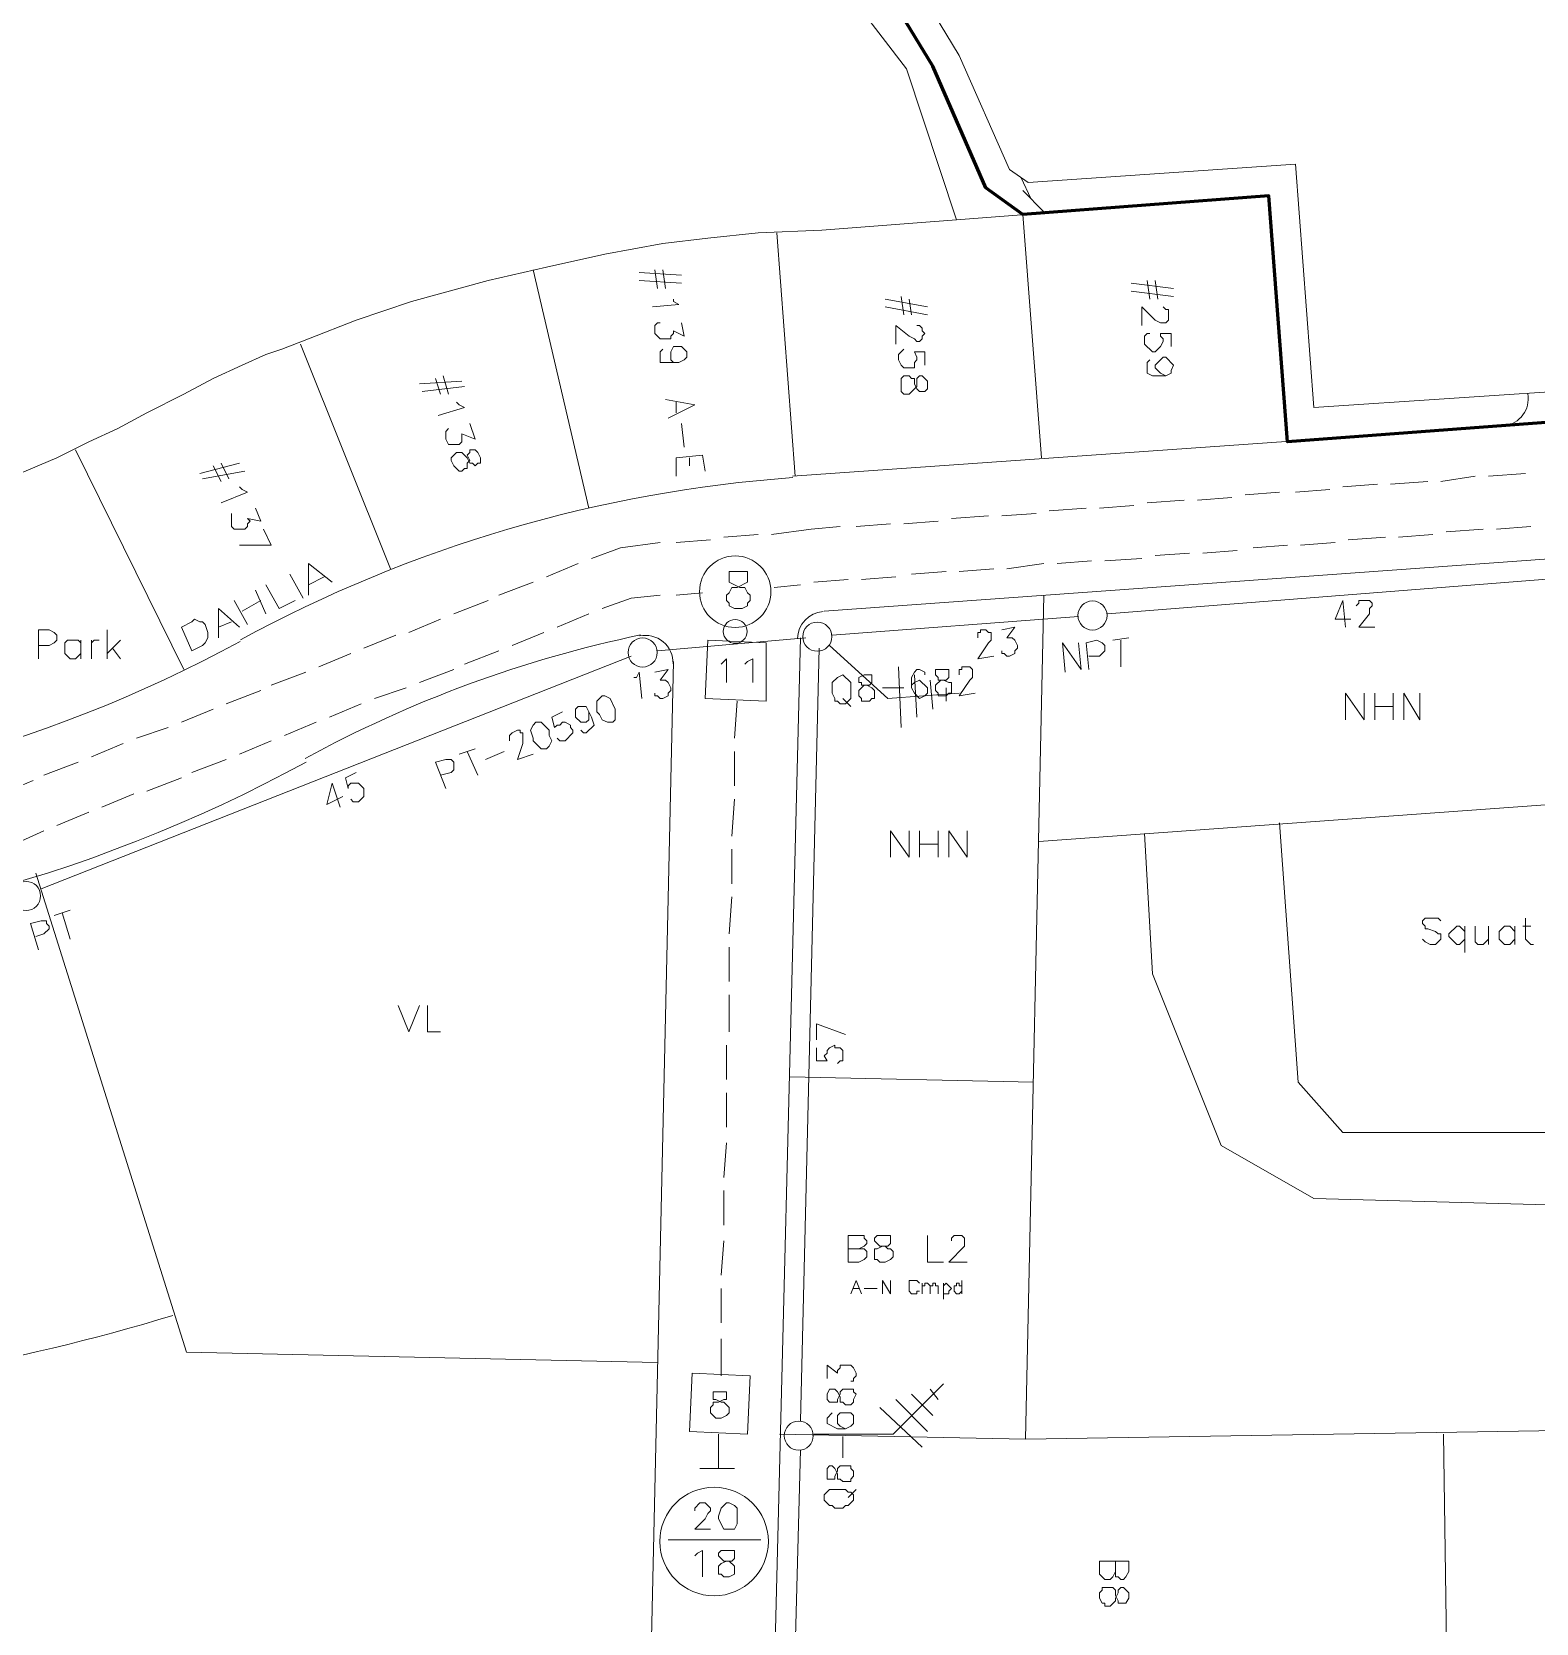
# Model space of a CAD drawing. Header units: millimetres. Extents: x 5.9 to 40.1, y 2 to 30.5.
# Drawn here: x 23.906 to 26.536, y 15.166 to 17.949 of the extents above; entities that cross this region are included whole.
import ezdxf

# ---------------------------------------------------------------- set-up
doc = ezdxf.new("R2010")
doc.units = ezdxf.units.MM
for name, color, linetype in [('PDF_0', 7, 'Continuous'), ('PDF_S31$BOUNDARY-NODE', 3, 'Continuous'), ('PDF_S31$NAME-LANDMARK', 7, 'Continuous'), ('PDF_S31$NAME-ROAD', 7, 'Continuous'), ('PDF_S31$Passives-Highleg', 7, 'Continuous'), ('PDF_S31$Passives-Splt2way', 7, 'Continuous'), ('PDF_S31$Passives-TapOffs', 7, 'Continuous'), ('PDF_S31$POLE', 7, 'Continuous'), ('PDF_S31$STRAND', 7, 'Continuous'), ('PDF_S31$Symbols-SelfTerminating', 7, 'Continuous')]:
    doc.layers.add(name, color=color, linetype=linetype)
for name, color, linetype, true_color in [('PDF_S31$Cable-565', 23, 'Continuous', 0xdd8a6e), ('PDF_S31$LOTS', 254, 'Continuous', 0xdcdcdc), ('PDF_S31$ROAD', 8, 'Continuous', 0x808080), ('PDF_S31$SDU', 157, 'Continuous', 0x396472), ('PDF_S31$STREAM', 132, 'Continuous', 0x00dddd), ('PDF_S31$Symbols-EndOfLine', 15, 'Continuous', 0x954a4a), ('PDF_S31$Symbols-Ground', 12, 'Continuous', 0xb80000)]:
    doc.layers.add(name, color=color, linetype=linetype, true_color=true_color)

msp = doc.modelspace()

# ---------------------------------------------------------------- linework, layer by layer
at = {"layer": 'PDF_0', "lineweight": 9}
msp.add_lwpolyline([(30.3304, 17.7643), (28.4009, 17.4636), (28.1557, 17.4404), (28.1187, 17.8846), (27.2673, 17.8152), (27.2673, 17.7875), (26.6056, 17.7366), (26.638, 17.3248), (26.1475, 17.2924), (26.1152, 17.7181), (25.6478, 17.6857), (25.6154, 17.7088), (25.5275, 17.9078), (25.3147, 18.2594)], dxfattribs=at)
at = {"layer": 'PDF_S31$BOUNDARY-NODE', "lineweight": 60}
msp.add_lwpolyline([(28.8636, 17.4821), (28.4194, 17.4127), (28.1094, 17.3803), (28.0909, 17.607), (27.3598, 17.533), (27.3459, 17.7412), (26.6843, 17.6903), (26.7167, 17.2785), (26.1013, 17.2322), (26.0689, 17.6625), (25.6386, 17.6302), (25.5738, 17.6764), (25.4813, 17.8893), (25.273, 18.2317), (24.9214, 18.625), (24.5651, 19.0414)], dxfattribs=at)
at = {"layer": 'PDF_S31$Cable-565', "lineweight": 13}
for points in [[(26.4298, 17.1721), (26.3696, 17.1628)], [(26.5177, 17.1767), (26.4529, 17.1721)], [(26.0874, 17.1443), (26.0272, 17.1397)], [(26.1753, 17.1489), (26.1152, 17.1443)], [(26.2586, 17.1582), (26.1984, 17.1536)], [(26.3465, 17.1628), (26.2817, 17.1582)], [(25.7496, 17.1166), (25.6848, 17.1119)], [(25.8329, 17.1212), (25.7728, 17.1166)], [(25.9208, 17.1304), (25.856, 17.1258)], [(26.0041, 17.1351), (25.944, 17.1304)], [(25.4072, 17.0888), (25.3471, 17.0842)], [(25.4905, 17.0934), (25.4304, 17.0888)], [(25.5784, 17.1027), (25.5136, 17.0981)], [(25.6617, 17.1073), (25.6016, 17.1027)], [(25.0926, 17.061), (25.0324, 17.0564)], [(25.1759, 17.0703), (25.1157, 17.0657)], [(25.199, 17.0703), (25.2684, 17.0795), (25.3193, 17.0842)], [(26.2725, 17.0657), (26.2077, 17.061)], [(26.3558, 17.0703), (26.2956, 17.0657)], [(26.4437, 17.0795), (26.3789, 17.0749)], [(26.527, 17.0842), (26.4668, 17.0795)], [(25.0047, 17.0564), (24.9353, 17.0472), (24.8844, 17.0286)], [(25.9301, 17.0379), (25.8699, 17.0333)], [(26.0134, 17.0425), (25.9532, 17.0379)], [(26.1013, 17.0518), (26.0411, 17.0472)], [(26.1846, 17.0564), (26.1244, 17.0518)], [(24.8612, 17.0194), (24.8057, 16.9963)], [(25.5044, 17.0055), (25.4442, 17.0009)], [(25.5877, 17.0101), (25.5275, 17.0055)], [(25.6756, 17.0194), (25.6108, 17.0101)], [(25.7589, 17.024), (25.6987, 17.0194)], [(25.8468, 17.0286), (25.782, 17.024)], [(24.7826, 16.987), (24.7224, 16.9639)], [(25.2499, 16.9824), (25.2036, 16.9777)], [(25.3332, 16.9916), (25.273, 16.987)], [(25.4165, 16.9963), (25.3563, 16.9916)], [(24.7039, 16.9546), (24.6438, 16.9315)], [(25.0047, 16.9639), (24.9538, 16.9592), (24.9029, 16.9407)], [(25.0787, 16.9685), (25.0324, 16.9639)], [(24.6206, 16.9222), (24.5651, 16.8991)], [(24.8797, 16.9315), (24.8242, 16.9083)], [(24.542, 16.8945), (24.4864, 16.8713)], [(24.8011, 16.8991), (24.7456, 16.876)], [(24.7224, 16.8667), (24.6623, 16.8436)], [(24.4633, 16.8621), (24.4078, 16.8389)], [(24.3847, 16.8297), (24.3245, 16.8065)], [(24.6438, 16.8343), (24.5836, 16.8112)], [(24.306, 16.7973), (24.2458, 16.7742)], [(24.5605, 16.8019), (24.505, 16.7834)], [(24.2227, 16.7649), (24.1672, 16.7418)], [(24.4818, 16.7742), (24.4263, 16.751)], [(25.1342, 16.714), (25.1389, 16.7788)], [(24.144, 16.7325), (24.0885, 16.714)], [(24.4032, 16.7418), (24.3476, 16.7186)], [(24.0654, 16.7048), (24.0099, 16.6816)], [(24.3245, 16.7094), (24.269, 16.6862)], [(23.9867, 16.6724), (23.9266, 16.6492)], [(24.2458, 16.677), (24.1857, 16.6539)], [(25.1342, 16.6307), (25.1342, 16.6909)], [(24.1672, 16.6446), (24.107, 16.6215)], [(23.9081, 16.64), (23.8525, 16.6168), (23.8016, 16.6122)], [(24.0839, 16.6168), (24.0284, 16.5937)], [(25.1296, 16.5428), (25.1342, 16.6076)], [(24.0052, 16.5845), (23.9497, 16.5613)], [(23.9266, 16.5521), (23.8757, 16.5289), (23.8387, 16.5289)], [(25.1296, 16.4595), (25.1296, 16.5197)], [(25.125, 16.3716), (25.1296, 16.4364)], [(25.125, 16.2883), (25.125, 16.3485)], [(25.125, 16.2004), (25.125, 16.2652)], [(25.1203, 16.1171), (25.1203, 16.1773)], [(25.1203, 16.0338), (25.1203, 16.094)], [(25.1157, 15.9459), (25.1203, 16.0061)], [(25.1157, 15.8626), (25.1157, 15.9228)], [(25.1111, 15.7747), (25.1157, 15.8349)], [(25.1111, 15.6914), (25.1111, 15.7516)], [(25.1111, 15.5989), (25.1111, 15.6637)]]:
    msp.add_lwpolyline(points, dxfattribs=at)
at = {"layer": 'PDF_S31$LOTS', "lineweight": 0}
for points in [[(26.1013, 17.2322), (26.0689, 17.6625), (25.2869, 17.6024), (25.1759, 17.5978), (25.088, 17.5885), (25.0093, 17.5793), (24.9075, 17.5608), (24.8057, 17.5376), (24.7039, 17.5145), (24.5697, 17.4775), (24.4726, 17.4451), (24.3893, 17.4127), (24.343, 17.3942), (24.3152, 17.3849), (24.2736, 17.3664), (24.2227, 17.3433), (24.1718, 17.3155), (24.107, 17.2831), (24.0561, 17.2554), (24.0052, 17.2322), (23.9497, 17.2045), (23.8849, 17.1767)], [(25.671, 17.2045), (25.6386, 17.6302)], [(25.2407, 17.1721), (25.2083, 17.5978)], [(24.8797, 17.1166), (24.7826, 17.533)], [(24.5327, 17.0101), (24.3754, 17.4034)], [(24.1718, 16.8343), (23.9821, 17.2184)], [(25.6756, 16.9639), (25.6432, 15.4879), (27.9058, 15.5249), (27.7254, 17.1119)], [(27.7763, 16.6862), (25.6663, 16.5336)], [(23.9127, 16.478), (24.1764, 15.6405), (25, 15.622)], [(25.2314, 16.1218), (25.6571, 16.1125)], [(25.2129, 15.4971), (25.6432, 15.4879)], [(26.3835, 14.8447), (26.3743, 15.4971)]]:
    msp.add_lwpolyline(points, dxfattribs=at)
msp.add_arc((23.1321, 19.0479), 3.4957, 272.6917, 286.9684, dxfattribs=at)
at = {"layer": 'PDF_S31$NAME-LANDMARK', "lineweight": 0}
for points in [[(26.3373, 16.3624), (26.3419, 16.3577), (26.3511, 16.3531), (26.3604, 16.3531), (26.3696, 16.3624), (26.3696, 16.3716), (26.365, 16.3716), (26.3604, 16.3762), (26.3465, 16.3809), (26.3419, 16.3809), (26.3419, 16.3855), (26.3373, 16.3901), (26.3373, 16.3947), (26.3419, 16.3994), (26.365, 16.3994), (26.3696, 16.3947)], [(26.5316, 16.3531), (26.527, 16.3531), (26.5177, 16.3624), (26.5177, 16.3994)], [(26.4113, 16.3624), (26.402, 16.3531), (26.3974, 16.3531), (26.3835, 16.367), (26.3835, 16.3716), (26.3974, 16.3855), (26.402, 16.3855), (26.4113, 16.3762)], [(26.4113, 16.3392), (26.4113, 16.3855)], [(26.4529, 16.3624), (26.4437, 16.3531), (26.4344, 16.3531), (26.4298, 16.3577), (26.4298, 16.3855)], [(26.4529, 16.3531), (26.4529, 16.3855)], [(26.4992, 16.3624), (26.4899, 16.3531), (26.4807, 16.3531), (26.4714, 16.3624), (26.4714, 16.3762), (26.4807, 16.3855), (26.4899, 16.3855), (26.4992, 16.3762)], [(26.4992, 16.3531), (26.4992, 16.3855)], [(26.527, 16.3855), (26.5131, 16.3855)]]:
    msp.add_lwpolyline(points, dxfattribs=at)
at = {"layer": 'PDF_S31$NAME-ROAD', "lineweight": 9}
for points in [[(24.3893, 16.9639), (24.3893, 17.0194), (24.4309, 16.987)], [(24.3661, 16.9546), (24.3384, 16.9407), (24.3152, 16.9824)], [(24.38, 16.9592), (24.3569, 17.0009)], [(24.417, 16.9963), (24.3893, 16.9824)], [(24.2829, 16.913), (24.2597, 16.9546)], [(24.306, 16.9546), (24.2736, 16.9361)], [(24.3152, 16.9315), (24.2967, 16.9731)], [(24.232, 16.8898), (24.232, 16.9407), (24.269, 16.9083)], [(24.2551, 16.9176), (24.232, 16.9083)]]:
    msp.add_lwpolyline(points, dxfattribs=at)
msp.add_lwpolyline([(24.1672, 16.9083), (24.1857, 16.9176), (24.1903, 16.9222), (24.1996, 16.9176), (24.2042, 16.9176), (24.2088, 16.913), (24.2135, 16.8991), (24.2135, 16.8898), (24.2088, 16.8806), (24.2042, 16.876), (24.1857, 16.8667)], close=True, dxfattribs=at)
at = {"layer": 'PDF_S31$Passives-Highleg', "lineweight": 9}
msp.add_circle((25.1357, 16.9008), 0.0208, dxfattribs=at)
at = {"layer": 'PDF_S31$Passives-Splt2way', "lineweight": 9}
msp.add_lwpolyline([(25.125, 17.0055), (25.1574, 17.0055), (25.1574, 16.987), (25.1389, 16.9777), (25.1296, 16.9777), (25.125, 16.9685), (25.1203, 16.9639), (25.1203, 16.9546), (25.125, 16.95), (25.125, 16.9454), (25.1342, 16.9407), (25.1481, 16.9407), (25.1574, 16.9454), (25.1574, 16.95), (25.162, 16.9546), (25.162, 16.9639), (25.1574, 16.9685), (25.1527, 16.9777), (25.1435, 16.9777), (25.125, 16.987)], close=True, dxfattribs=at)
msp.add_circle((25.1357, 16.9703), 0.0625, dxfattribs=at)
at = {"layer": 'PDF_S31$Passives-TapOffs', "lineweight": 9}
for points in [[(25.1898, 16.8806), (25.1898, 16.7788), (25.0833, 16.7834), (25.088, 16.8852)], [(25.162, 15.5989), (25.1574, 15.4971), (25.0556, 15.5017), (25.0602, 15.6035)], [(25.0972, 15.5711), (25.1203, 15.5711), (25.1203, 15.5573), (25.1157, 15.5573), (25.1065, 15.5526), (25.0972, 15.5526), (25.0972, 15.548), (25.0926, 15.5434), (25.0926, 15.5341), (25.1018, 15.5249), (25.1111, 15.5249), (25.1203, 15.5295), (25.125, 15.5341), (25.125, 15.5434), (25.1157, 15.5526), (25.1111, 15.5526), (25.1018, 15.5573), (25.0972, 15.5573)]]:
    msp.add_lwpolyline(points, close=True, dxfattribs=at)
for points in [[(25.1111, 16.8436), (25.1203, 16.8528), (25.1203, 16.8112)], [(25.1527, 16.8436), (25.1574, 16.8482), (25.1666, 16.8528), (25.1666, 16.8112)]]:
    msp.add_lwpolyline(points, dxfattribs=at)
at = {"layer": 'PDF_S31$POLE', "lineweight": 0}
for points in [[(25.7126, 16.8297), (25.708, 16.8806), (25.7404, 16.8343), (25.7357, 16.8806)], [(25.7542, 16.8343), (25.7496, 16.8806), (25.7681, 16.8852), (25.7774, 16.8806), (25.782, 16.876), (25.782, 16.8667), (25.7728, 16.8574), (25.7542, 16.8574)], [(25.8237, 16.8898), (25.7959, 16.8852)], [(25.8098, 16.8389), (25.8098, 16.8852)], [(25.5275, 16.8251), (25.5275, 16.8343), (25.5322, 16.8343), (25.5322, 16.8389), (25.546, 16.8389), (25.5507, 16.8343), (25.5507, 16.8204), (25.546, 16.8158), (25.5275, 16.788), (25.5553, 16.7927)], [(25.4442, 16.8065), (25.4489, 16.8112), (25.4581, 16.8158), (25.472, 16.8019), (25.472, 16.7927), (25.4674, 16.788), (25.4581, 16.7834), (25.4489, 16.7927), (25.4442, 16.8019), (25.4442, 16.8065), (25.4442, 16.8204), (25.4489, 16.8297), (25.4535, 16.8343), (25.4581, 16.8343), (25.4674, 16.8297), (25.4674, 16.8251)], [(25.3378, 16.7695), (25.3239, 16.7834)], [(25.4304, 16.8019), (25.3933, 16.8019)], [(24.8242, 16.714), (24.8288, 16.7094), (24.8381, 16.7094), (24.852, 16.7233), (24.852, 16.7279), (24.8474, 16.7325), (24.8474, 16.7371), (24.8381, 16.7418), (24.8335, 16.7418), (24.8288, 16.7371), (24.8242, 16.7371), (24.8196, 16.7325), (24.815, 16.751), (24.8335, 16.7603)], [(24.8797, 16.7603), (24.8797, 16.7464), (24.8751, 16.7418), (24.8659, 16.7418), (24.8566, 16.751), (24.8566, 16.7649), (24.8612, 16.7695), (24.8751, 16.7695), (24.8797, 16.7603), (24.8844, 16.751), (24.889, 16.7371), (24.8751, 16.7233), (24.8705, 16.7233), (24.8659, 16.7279)], [(24.7409, 16.7094), (24.7409, 16.7186), (24.7456, 16.7233), (24.7548, 16.7279), (24.7594, 16.7279), (24.7594, 16.7233), (24.7641, 16.7233), (24.7641, 16.7048), (24.7548, 16.677), (24.7826, 16.6862)], [(24.6299, 16.6261), (24.6114, 16.6724), (24.6299, 16.677), (24.6391, 16.677), (24.6438, 16.6724), (24.6438, 16.6585), (24.6391, 16.6539), (24.6206, 16.6492)], [(24.6808, 16.6955), (24.653, 16.6862)], [(24.6854, 16.6492), (24.6669, 16.6909)], [(24.7317, 16.6909), (24.6993, 16.677)], [(23.9173, 16.3438), (23.9034, 16.3901), (23.922, 16.3947), (23.9312, 16.3947), (23.9312, 16.3901), (23.9358, 16.3855), (23.9358, 16.3809), (23.9266, 16.3716), (23.9127, 16.367)], [(23.9728, 16.4133), (23.9451, 16.404)], [(23.9728, 16.3624), (23.959, 16.4086)], [(25.2962, 15.5943), (25.2962, 15.6174), (25.3147, 15.6035), (25.3147, 15.6082), (25.3193, 15.6128), (25.3193, 15.6174), (25.3378, 15.6174), (25.3424, 15.6128), (25.3471, 15.6035), (25.3471, 15.5989), (25.3424, 15.5943), (25.3424, 15.5896), (25.3378, 15.5896)], [(25.3286, 15.5064), (25.3147, 15.5064), (25.2962, 15.5156), (25.2962, 15.5249), (25.3054, 15.5341)], [(25.3239, 15.4925), (25.3239, 15.4555)], [(25.3471, 15.3999), (25.3332, 15.3861)]]:
    msp.add_lwpolyline(points, dxfattribs=at)
for points in [[(25.3147, 16.8204), (25.3239, 16.8251), (25.3378, 16.8112), (25.3378, 16.7834), (25.3286, 16.7742), (25.3193, 16.7742), (25.3147, 16.7788), (25.3101, 16.7788), (25.3101, 16.7834), (25.3054, 16.7927), (25.3054, 16.8112)], [(25.361, 16.8251), (25.3748, 16.8251), (25.3748, 16.8112), (25.3702, 16.8065), (25.361, 16.8065), (25.3517, 16.7973), (25.3517, 16.788), (25.3563, 16.7834), (25.3563, 16.7788), (25.3702, 16.7788), (25.3748, 16.7834), (25.3795, 16.7834), (25.3795, 16.7973), (25.3748, 16.8019), (25.3656, 16.8065), (25.3563, 16.8065), (25.3563, 16.8112), (25.3517, 16.8112), (25.3517, 16.8204)], [(25.4859, 16.8343), (25.509, 16.8343), (25.509, 16.8204), (25.5044, 16.8158), (25.4951, 16.8158), (25.4859, 16.8065), (25.4859, 16.7973), (25.4905, 16.7927), (25.4905, 16.788), (25.5044, 16.788), (25.509, 16.7927), (25.5136, 16.7927), (25.5136, 16.8112), (25.509, 16.8112), (25.4998, 16.8158), (25.4905, 16.8158), (25.4905, 16.8204), (25.4859, 16.8251)], [(24.8936, 16.7788), (24.9029, 16.788), (24.9075, 16.788), (24.9168, 16.7834), (24.926, 16.7649), (24.926, 16.7464), (24.9214, 16.7418), (24.9121, 16.7418), (24.9029, 16.7464), (24.8983, 16.7557), (24.8936, 16.7603)], [(24.7872, 16.7418), (24.7965, 16.7418), (24.8103, 16.7279), (24.8103, 16.7186), (24.815, 16.7094), (24.8103, 16.7001), (24.8057, 16.6955), (24.7965, 16.6955), (24.7826, 16.7094), (24.7826, 16.714), (24.7779, 16.7279), (24.7826, 16.7371)], [(25.2962, 15.5573), (25.2962, 15.5665), (25.3008, 15.5758), (25.3101, 15.5758), (25.3147, 15.5711), (25.3193, 15.5619), (25.3193, 15.5526), (25.3239, 15.5526), (25.3286, 15.548), (25.3378, 15.548), (25.3424, 15.5526), (25.3424, 15.5573), (25.3471, 15.5665), (25.3424, 15.5711), (25.3424, 15.5758), (25.3239, 15.5758), (25.3193, 15.5711), (25.3193, 15.5665), (25.3147, 15.5573), (25.3147, 15.5526), (25.3008, 15.5526)], [(25.3193, 15.511), (25.3147, 15.5156), (25.3147, 15.5295), (25.3193, 15.5341), (25.3378, 15.5341), (25.3424, 15.5295), (25.3424, 15.5156), (25.3378, 15.511), (25.3286, 15.5064)], [(25.2962, 15.4184), (25.2962, 15.437), (25.3008, 15.4416), (25.3054, 15.4416), (25.3101, 15.437), (25.3147, 15.4277), (25.3147, 15.4184), (25.3193, 15.4184), (25.3239, 15.4138), (25.3378, 15.4138), (25.3378, 15.4184), (25.3424, 15.4231), (25.3424, 15.4323), (25.3378, 15.437), (25.3378, 15.4416), (25.3193, 15.4416), (25.3147, 15.437), (25.3147, 15.4323), (25.3101, 15.4231), (25.3101, 15.4184)], [(25.2915, 15.3814), (25.2915, 15.3907), (25.3008, 15.3999), (25.3286, 15.3999), (25.3332, 15.3953), (25.3378, 15.3953), (25.3424, 15.3907), (25.3424, 15.3814), (25.3332, 15.3722), (25.3286, 15.3722), (25.3239, 15.3675), (25.3101, 15.3675), (25.3054, 15.3722), (25.3008, 15.3722)]]:
    msp.add_lwpolyline(points, close=True, dxfattribs=at)
for centre, radius in [((25.7604, 16.9286), 0.0255), ((25.2792, 16.8916), 0.0255), ((24.9738, 16.8638), 0.0255), ((23.8956, 16.4381), 0.0255), ((25.2468, 15.4942), 0.0254)]:
    msp.add_circle(centre, radius, dxfattribs=at)
at = {"layer": 'PDF_S31$ROAD', "lineweight": 0}
msp.add_lwpolyline([(26.4765, 17.2596, 0.414888), (26.5223, 17.3109), (26.5219, 17.3171)], format="xyb", dxfattribs=at)
for points in [[(26.4807, 17.26), (25.236, 17.1721)], [(28.1094, 17.1397), (25.2915, 16.9361)], [(25.199, 14.8771), (25.2499, 16.8898)], [(24.9306, 12.5266), (25.0278, 16.8482)]]:
    msp.add_lwpolyline(points, dxfattribs=at)
for centre, radius, start, end in [((25.4087, 14.8001), 2.376, 94.1638, 118.6139), ((25.293, 16.887), 0.0486, 94.1639, 178.6652), ((25.4087, 14.8001), 2.14, 101.8213, 118.6139), ((24.9784, 16.8453), 0.0486, 358.6652, 101.8213), ((23.1321, 18.9692), 2.376, 269.9835, 298.6139), ((23.1321, 18.9692), 2.6166, 269.9835, 298.6139)]:
    msp.add_arc(centre, radius, start, end, dxfattribs=at)
at = {"layer": 'PDF_S31$SDU', "lineweight": 0}
for points in [[(24.9677, 17.5284), (25.0417, 17.5237)], [(24.9677, 17.5145), (25.0417, 17.5099)], [(25, 17.5006), (24.9954, 17.533)], [(25.0139, 17.5006), (25.0093, 17.533)], [(25.8283, 17.5099), (25.9023, 17.5006)], [(25.8607, 17.4821), (25.856, 17.5145)], [(25.8746, 17.4821), (25.8699, 17.5145)], [(25.0278, 17.4821), (25.0278, 17.4775), (25.0371, 17.4728), (24.9908, 17.4682)], [(25.398, 17.4821), (25.472, 17.4682)], [(25.4304, 17.4543), (25.4257, 17.4867)], [(25.4442, 17.4543), (25.4396, 17.4821)], [(25.8283, 17.496), (25.9023, 17.4867)], [(25.398, 17.4682), (25.472, 17.4543)], [(25.8468, 17.4358), (25.8468, 17.4682), (25.8699, 17.4451), (25.8792, 17.4404), (25.8884, 17.4404), (25.8931, 17.4451), (25.8931, 17.4636), (25.8884, 17.4636), (25.8838, 17.4682)], [(25.0417, 17.4404), (25.0463, 17.4173), (25.0278, 17.4266), (25.0278, 17.4219), (25.0232, 17.4173), (25.0232, 17.4127), (25.0047, 17.4127), (24.9954, 17.4219), (24.9954, 17.4358), (25, 17.4404), (25.0047, 17.4404)], [(25.4535, 17.4358), (25.4581, 17.4358), (25.4627, 17.4312), (25.4627, 17.4266), (25.4674, 17.4219), (25.4627, 17.4173), (25.4627, 17.4127), (25.4581, 17.4081), (25.4535, 17.4081), (25.4489, 17.4127), (25.4396, 17.4173), (25.4165, 17.4358), (25.4165, 17.4034)], [(25.0278, 17.371), (25.0232, 17.3757), (25.0232, 17.3896), (25.0278, 17.3988), (25.0417, 17.3988), (25.0509, 17.3896), (25.0509, 17.3803), (25.0463, 17.3757), (25.0371, 17.371), (25.0278, 17.371), (25.0047, 17.371), (25.0047, 17.3896), (25.0093, 17.3942)], [(25.8607, 17.4219), (25.856, 17.4219), (25.8514, 17.4173), (25.8514, 17.4034), (25.8653, 17.3896), (25.8699, 17.3896), (25.8792, 17.3988), (25.8838, 17.4081), (25.8838, 17.4127), (25.8792, 17.4173), (25.8792, 17.4219), (25.8977, 17.4219), (25.8977, 17.3988)], [(25.4304, 17.3942), (25.4211, 17.3849), (25.4211, 17.3757), (25.4257, 17.3664), (25.4304, 17.3618), (25.4489, 17.3618), (25.4489, 17.371), (25.4535, 17.3757), (25.4535, 17.3803), (25.4489, 17.3896), (25.4674, 17.3896), (25.4674, 17.3664)], [(25.8884, 17.3479), (25.8653, 17.3479), (25.856, 17.3525), (25.856, 17.371), (25.8607, 17.3757)], [(24.6206, 17.3155), (24.6114, 17.3433)], [(24.6345, 17.3155), (24.6253, 17.3479)], [(24.5836, 17.334), (24.6576, 17.3387)], [(24.5882, 17.3201), (24.6623, 17.3294)], [(24.6484, 17.3016), (24.653, 17.297), (24.6623, 17.2924), (24.616, 17.2785)], [(25.0139, 17.3063), (25.0648, 17.297), (25.0186, 17.2739)], [(25.0324, 17.2831), (25.0324, 17.3016)], [(24.6715, 17.2646), (24.6808, 17.2369), (24.6576, 17.2461), (24.6576, 17.2322), (24.653, 17.2276), (24.6345, 17.2276), (24.6299, 17.2369), (24.6299, 17.2507), (24.6345, 17.2554)], [(25.0463, 17.223), (25.0417, 17.2646)], [(25.0324, 17.1721), (25.0324, 17.2045), (25.0787, 17.2091), (25.0833, 17.1813)], [(25.0556, 17.1906), (25.0556, 17.2045)], [(24.1996, 17.1767), (24.269, 17.1952)], [(24.2042, 17.1675), (24.2782, 17.1813)], [(24.2366, 17.1628), (24.2227, 17.1906)], [(24.2505, 17.1675), (24.2366, 17.1952)], [(24.269, 17.1536), (24.2736, 17.1489), (24.2829, 17.1443), (24.2366, 17.1258)], [(24.2967, 17.1166), (24.306, 17.0934), (24.2829, 17.0981), (24.2875, 17.0934), (24.2829, 17.0888), (24.2829, 17.0842), (24.2782, 17.0795), (24.2597, 17.0795), (24.2551, 17.0842), (24.2551, 17.1073)], [(24.3106, 17.0795), (24.3245, 17.0518), (24.269, 17.0518)], [(23.9173, 16.8528), (23.9173, 16.9037), (23.9358, 16.9037), (23.9451, 16.8991), (23.9497, 16.8945), (23.9497, 16.8852), (23.9451, 16.8806), (23.9358, 16.876), (23.9173, 16.876)], [(24.0376, 16.8528), (24.0376, 16.9037)], [(23.9914, 16.8621), (23.9821, 16.8528), (23.9728, 16.8528), (23.9636, 16.8621), (23.9636, 16.8806), (23.9682, 16.8852), (23.9867, 16.8852), (23.9914, 16.8806)], [(23.9914, 16.8528), (23.9914, 16.8852)], [(24.0099, 16.8528), (24.0099, 16.8852)], [(24.0099, 16.8713), (24.0099, 16.8806), (24.0145, 16.8852), (24.0237, 16.8852)], [(24.0376, 16.8621), (24.0608, 16.8852)], [(24.0608, 16.8528), (24.0469, 16.8713)], [(26.2031, 16.7464), (26.2031, 16.7927), (26.2355, 16.7464), (26.2355, 16.7927)], [(26.254, 16.7464), (26.254, 16.7927)], [(26.2864, 16.7464), (26.2864, 16.7927)], [(26.3049, 16.7464), (26.3049, 16.7927), (26.3326, 16.7464), (26.3326, 16.7927)], [(26.2864, 16.7695), (26.254, 16.7695)], [(25.4072, 16.5058), (25.4072, 16.5521), (25.4396, 16.5058), (25.4396, 16.5521)], [(25.4581, 16.5058), (25.4581, 16.5521)], [(25.4905, 16.5058), (25.4905, 16.5521)], [(25.509, 16.5058), (25.509, 16.5521), (25.5414, 16.5058), (25.5414, 16.5521)], [(25.4905, 16.5289), (25.4581, 16.5289)], [(24.5836, 16.2467), (24.5651, 16.2004), (24.5466, 16.2467)], [(24.6206, 16.2004), (24.5975, 16.2004), (24.5975, 16.2467)], [(25.3517, 15.821), (25.361, 15.821), (25.3656, 15.8164), (25.3656, 15.8071), (25.361, 15.8025), (25.3517, 15.7979), (25.3332, 15.7979), (25.3332, 15.8441), (25.361, 15.8441), (25.361, 15.8395), (25.3656, 15.8349), (25.3656, 15.8302), (25.361, 15.8256), (25.3517, 15.821), (25.3332, 15.821)], [(25.4998, 15.7979), (25.472, 15.7979), (25.472, 15.8441)], [(25.5136, 15.8349), (25.5136, 15.8395), (25.5183, 15.8441), (25.5322, 15.8441), (25.5368, 15.8395), (25.5368, 15.8256), (25.509, 15.7979), (25.5414, 15.7979)], [(25.3378, 15.7423), (25.3471, 15.7655), (25.3563, 15.7423)], [(25.3933, 15.7423), (25.3933, 15.7655), (25.4072, 15.7423), (25.4072, 15.7655)], [(25.4581, 15.747), (25.4535, 15.747), (25.4535, 15.7423), (25.4442, 15.7423), (25.4396, 15.747), (25.4396, 15.7655), (25.4535, 15.7655), (25.4581, 15.7608)], [(25.4627, 15.7423), (25.4627, 15.7608)], [(25.4627, 15.7562), (25.4674, 15.7562), (25.4674, 15.7608), (25.472, 15.7608), (25.4766, 15.7562), (25.4766, 15.7423)], [(25.4766, 15.7562), (25.4813, 15.7562), (25.4813, 15.7608), (25.4859, 15.7608), (25.4859, 15.7562), (25.4905, 15.7562), (25.4905, 15.7423)], [(25.4998, 15.7331), (25.4998, 15.7608)], [(25.4998, 15.7562), (25.5044, 15.7608), (25.5136, 15.7516), (25.509, 15.747), (25.509, 15.7423), (25.4998, 15.7423), (25.4998, 15.747)], [(25.5322, 15.747), (25.5275, 15.7423), (25.5229, 15.7423), (25.5183, 15.747), (25.5183, 15.7562), (25.5229, 15.7562), (25.5229, 15.7608), (25.5275, 15.7608), (25.5275, 15.7562), (25.5322, 15.7562)], [(25.5322, 15.7423), (25.5322, 15.7655)], [(25.3517, 15.7516), (25.3424, 15.7516)], [(25.3841, 15.7516), (25.361, 15.7516)], [(25.8005, 15.2565), (25.7959, 15.2472), (25.7913, 15.2426), (25.782, 15.2426), (25.7728, 15.2519), (25.7728, 15.275), (25.8237, 15.275), (25.8237, 15.2565), (25.819, 15.2472), (25.8144, 15.2426), (25.8098, 15.2426), (25.8051, 15.2472), (25.8005, 15.2472), (25.8005, 15.275)]]:
    msp.add_lwpolyline(points, dxfattribs=at)
for points in [[(25.8792, 17.3525), (25.8699, 17.3618), (25.8699, 17.3664), (25.8838, 17.3803), (25.8884, 17.3803), (25.9023, 17.3664), (25.8977, 17.3572), (25.8977, 17.3525), (25.8884, 17.3479)], [(25.472, 17.3387), (25.472, 17.3248), (25.4674, 17.3201), (25.4581, 17.3201), (25.4535, 17.3248), (25.4489, 17.334), (25.4489, 17.3433), (25.4442, 17.3433), (25.4396, 17.3479), (25.4304, 17.3479), (25.4257, 17.3433), (25.4257, 17.3201), (25.4304, 17.3155), (25.4396, 17.3155), (25.4535, 17.3294), (25.4535, 17.3433), (25.4581, 17.3479), (25.4627, 17.3479)], [(24.6854, 17.2137), (24.69, 17.2045), (24.69, 17.1952), (24.6854, 17.1952), (24.6808, 17.1906), (24.6762, 17.1952), (24.6715, 17.1952), (24.6669, 17.2045), (24.6576, 17.2137), (24.6484, 17.2137), (24.6391, 17.2045), (24.6391, 17.1998), (24.6438, 17.1906), (24.653, 17.1813), (24.6576, 17.1813), (24.6623, 17.186), (24.6669, 17.186), (24.6669, 17.1952), (24.6715, 17.1998), (24.6669, 17.2091), (24.6715, 17.2137), (24.6715, 17.2184), (24.6808, 17.2184)], [(25.3841, 15.8441), (25.4072, 15.8441), (25.4072, 15.8302), (25.4026, 15.8256), (25.3933, 15.8256), (25.3841, 15.821), (25.3795, 15.821), (25.3795, 15.8025), (25.3841, 15.8025), (25.3887, 15.7979), (25.398, 15.7979), (25.4072, 15.8025), (25.4118, 15.8071), (25.4118, 15.8164), (25.4072, 15.821), (25.4026, 15.821), (25.398, 15.8256), (25.3887, 15.8256), (25.3795, 15.8349), (25.3795, 15.8395)], [(25.8237, 15.2195), (25.8237, 15.2102), (25.819, 15.201), (25.8051, 15.201), (25.8051, 15.2056), (25.8005, 15.2149), (25.8005, 15.2241), (25.7959, 15.2287), (25.7774, 15.2287), (25.7774, 15.2241), (25.7728, 15.2195), (25.7728, 15.2102), (25.7774, 15.201), (25.782, 15.201), (25.782, 15.1963), (25.7913, 15.1963), (25.8005, 15.2056), (25.8005, 15.2102), (25.8051, 15.2195), (25.8051, 15.2241), (25.8098, 15.2287), (25.8144, 15.2287)]]:
    msp.add_lwpolyline(points, close=True, dxfattribs=at)
at = {"layer": 'PDF_S31$STRAND', "color": 254, "lineweight": 0, "true_color": 0xdcdcdc}
for points in [[(26.6658, 17.0009), (25.7866, 16.9315)], [(25.7357, 16.9269), (25.3054, 16.8945)], [(25, 16.8667), (25.2592, 16.8898)], [(25.2823, 16.8713), (25.2499, 15.5202)], [(24.9538, 16.8574), (23.922, 16.4503)], [(25.2499, 15.4693), (25.2268, 14.5948)]]:
    msp.add_lwpolyline(points, dxfattribs=at)
at = {"layer": 'PDF_S31$STRAND', "lineweight": 0}
for points in [[(26.2123, 16.9222), (26.1846, 16.9222), (26.1984, 16.9546), (26.2031, 16.9083)], [(26.254, 16.9083), (26.2262, 16.9083), (26.2447, 16.9315), (26.2447, 16.9407), (26.2493, 16.9454), (26.2493, 16.95), (26.2447, 16.9546), (26.2262, 16.9546), (26.2262, 16.95), (26.2216, 16.9454)], [(25.5599, 16.8898), (25.5599, 16.8991), (25.5645, 16.8991), (25.5645, 16.9037), (25.5738, 16.9037), (25.5784, 16.8991), (25.583, 16.8991), (25.583, 16.8852), (25.5784, 16.8806), (25.5599, 16.8528), (25.5877, 16.8574)], [(25.6016, 16.9037), (25.6247, 16.9083), (25.6108, 16.8898), (25.6201, 16.8898), (25.6247, 16.8852), (25.6293, 16.876), (25.6293, 16.8713), (25.6247, 16.8667), (25.6247, 16.8621), (25.6154, 16.8574), (25.6108, 16.8574), (25.6062, 16.8621), (25.6016, 16.8621), (25.6016, 16.8667)], [(24.9584, 16.8204), (24.963, 16.8204), (24.9677, 16.8297), (24.9723, 16.7834)], [(24.9954, 16.8297), (25.0186, 16.8343), (25.0047, 16.8158), (25.0139, 16.8158), (25.0186, 16.8112), (25.0232, 16.8019), (25.0232, 16.7973), (25.0186, 16.7927), (25.0186, 16.788), (25.0093, 16.7834), (25.0047, 16.7834), (25, 16.788), (24.9954, 16.788), (24.9954, 16.7927)], [(24.4633, 16.6076), (24.4679, 16.603), (24.4772, 16.603), (24.4864, 16.6122), (24.4864, 16.6261), (24.4772, 16.6353), (24.4633, 16.6353), (24.4587, 16.6307), (24.4587, 16.6261), (24.4541, 16.6446), (24.4726, 16.6539)], [(24.4494, 16.6122), (24.4217, 16.5983), (24.4309, 16.6353), (24.4448, 16.5937)], [(25.2777, 16.1865), (25.2777, 16.2143), (25.3286, 16.1958)], [(25.3147, 16.1449), (25.3193, 16.1495), (25.3239, 16.1495), (25.3239, 16.168), (25.3193, 16.1726), (25.3101, 16.1726), (25.3101, 16.1773), (25.3008, 16.1726), (25.2962, 16.168), (25.2962, 16.1634), (25.2915, 16.1588), (25.2962, 16.1495), (25.2777, 16.1495), (25.2777, 16.1726)]]:
    msp.add_lwpolyline(points, dxfattribs=at)
at = {"layer": 'PDF_S31$STREAM', "lineweight": 0}
for points in [[(25.5229, 17.6209), (25.435, 17.8846), (25.0695, 18.3612), (24.3245, 19.2635), (23.9775, 19.5966), (23.9451, 19.791), (23.9636, 19.8905)], [(25.6525, 17.6579), (25.6358, 17.6943)], [(25.6386, 17.6718), (25.6756, 17.6348)], [(27.8503, 16.0153), (27.531, 16.0246), (26.1984, 16.0246), (26.1198, 16.1125), (26.0874, 16.5659)], [(27.8688, 15.8626), (26.1475, 15.9089), (25.9856, 16.0014), (25.8653, 16.3022), (25.8514, 16.5474)]]:
    msp.add_lwpolyline(points, dxfattribs=at)
at = {"layer": 'PDF_S31$Symbols-EndOfLine', "lineweight": 0}
for points in [[(25.0648, 15.3629), (25.0648, 15.3675), (25.0741, 15.3768), (25.0833, 15.3768), (25.0926, 15.3675), (25.0926, 15.3629), (25.088, 15.3583), (25.0833, 15.349), (25.0648, 15.3305), (25.0926, 15.3305)], [(25.1805, 15.312), (25.0186, 15.312)], [(25.0648, 15.2843), (25.0695, 15.2889), (25.0787, 15.2935), (25.0787, 15.2472)]]:
    msp.add_lwpolyline(points, dxfattribs=at)
for points in [[(25.1203, 15.3768), (25.125, 15.3768), (25.1342, 15.3722), (25.1389, 15.3675), (25.1389, 15.3398), (25.1342, 15.3305), (25.1157, 15.3305), (25.1065, 15.349), (25.1065, 15.3537), (25.1111, 15.3675)], [(25.1111, 15.2935), (25.1342, 15.2935), (25.1342, 15.2796), (25.1296, 15.275), (25.1203, 15.275), (25.1111, 15.2704), (25.1065, 15.2658), (25.1065, 15.2519), (25.1111, 15.2519), (25.1157, 15.2472), (25.125, 15.2472), (25.1342, 15.2519), (25.1342, 15.2658), (25.125, 15.275), (25.1157, 15.275), (25.1065, 15.2843), (25.1065, 15.2889)]]:
    msp.add_lwpolyline(points, close=True, dxfattribs=at)
msp.add_circle((25.0987, 15.3091), 0.0949, dxfattribs=at)
at = {"layer": 'PDF_S31$Symbols-Ground', "lineweight": 0}
for points in [[(25.5275, 16.7927), (25.4026, 16.7834), (25.3008, 16.876)], [(25.4211, 16.8389), (25.4257, 16.7325)], [(25.4489, 16.8251), (25.4535, 16.751)], [(25.4766, 16.8158), (25.4813, 16.7649)], [(25.5044, 16.8019), (25.5044, 16.7788)], [(25.4998, 15.585), (25.4118, 15.4971), (25.273, 15.4971)], [(25.4442, 15.5665), (25.4813, 15.5295)], [(25.4766, 15.5758), (25.4905, 15.5573)], [(25.3887, 15.5434), (25.4627, 15.474)], [(25.4165, 15.5573), (25.472, 15.5017)]]:
    msp.add_lwpolyline(points, dxfattribs=at)
at = {"layer": 'PDF_S31$Symbols-SelfTerminating', "lineweight": 9}
for points in [[(25.1065, 15.437), (25.1065, 15.4971)], [(25.0741, 15.437), (25.1342, 15.437)]]:
    msp.add_lwpolyline(points, dxfattribs=at)

doc.saveas('drawing.dxf')
